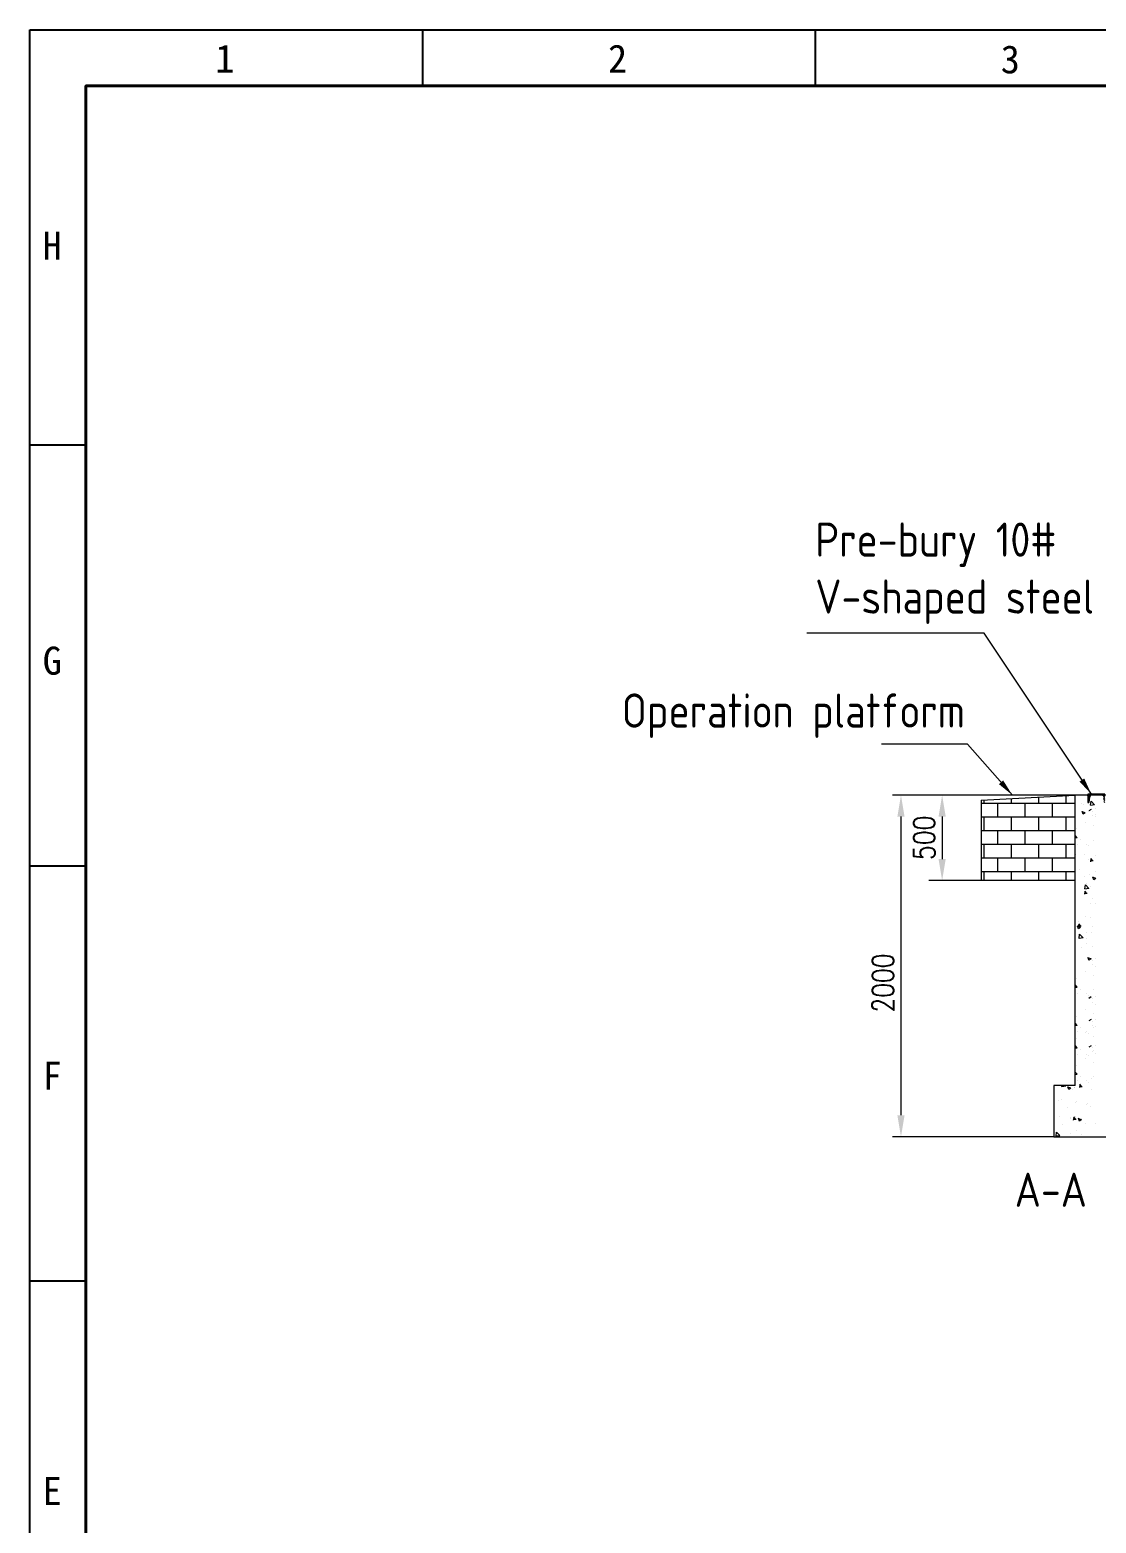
# Model space of a CAD drawing. Header units: millimetres. Extents: x 0 to 87554, y -20854 to 20404.
# Drawn here: x 59971 to 66212, y -10091 to -1349 of the extents above; entities that cross this region are included whole.
import ezdxf

# ---------------------------------------------------------------- set-up
doc = ezdxf.new("R2010")
doc.units = ezdxf.units.MM
doc.layers.get('0').update_dxf_attribs({"lineweight": 15})
doc.layers.get('Defpoints').update_dxf_attribs({"lineweight": 15})
doc.layers.add('FORM', color=7, linetype='Continuous')
doc.styles.add('GB', font='gbenor.shx', dxfattribs={"bigfont": 'gbcbig.shx'})
doc.styles.add('KEHUA', font='STFANGSO.TTF')
doc.styles.get("Standard").update_dxf_attribs({"font": 'isocp.shx', "width": 0.707, "bigfont": 'hztxt.shx'})
doc.styles.add('TH_GBDIM', font='romans.shx', dxfattribs={"width": 0.8, "bigfont": 'gbcbig.shx'})
doc.dimstyles.new('1TH_GBDIM', dxfattribs={"dimscale": 42, "dimtxt": 3, "dimasz": 3, "dimexe": 1.2, "dimexo": 0, "dimgap": 1, "dimtad": 1, "dimdec": 1, "dimlfac": -1.5, "dimdsep": 46, "dimtxsty": 'TH_GBDIM', "dimcen": 2.5, "dimclrd": 130, "dimclre": 130, "dimclrt": 3, "dimadec": 0, "dimazin": 2, "dimtfac": 0.714286, "dimtdec": 1, "dimtmove": 0, "dimatfit": 3, "dimfxl": 1, "dimtolj": 1, "dimtzin": 0, "dimlwd": -1, "dimlwe": -1, "dimarcsym": 0})
doc.dimstyles.new('ZGS', dxfattribs={"dimtxt": 25, "dimasz": 10, "dimexe": 5, "dimexo": 3, "dimgap": 5, "dimtad": 1, "dimtoh": 1, "dimdec": 0, "dimtxsty": 'Standard', "dimcen": 10, "dimclrd": 95, "dimclre": 95, "dimclrt": 95, "dimadec": 0, "dimazin": 0, "dimtfac": 1, "dimtdec": 0, "dimtmove": 0, "dimatfit": 3, "dimfxl": 1, "dimlwd": 13, "dimlwe": 13, "dimarcsym": 0})

# ---------------------------------------------------------------- blocks, each defined once
blk = doc.blocks.new('WET5Y56YRFTWEDFWRW536T4TE4RWEFWE')
at = {"layer": 'FORM', "color": 4}
for p, q in [((152919.4, -36495.1), (152919.4, -36823.5)), ((155217.9, -36495.1), (155217.9, -36823.5)), ((150620.8, -38925), (150949.1, -38925)), ((150620.8, -41387.8), (150949.1, -41387.8)), ((150620.8, -43817.7), (150949.1, -43817.7))]:
    blk.add_line(p, q, dxfattribs=at)
at = {"layer": 'FORM', "color": 6}
blk.add_lwpolyline([(150620.8, -36495.1), (178203.8, -36495.1), (178203.8, -56000.2), (150620.8, -56000.2)], close=True, dxfattribs=at)
at = {"layer": 'FORM', "color": 8, "lineweight": 40}
blk.add_lwpolyline([(150949.1, -55671.9), (177875.4, -55671.9), (177875.4, -36823.5), (150949.1, -36823.5)], close=True, dxfattribs=at)
at = {"layer": 'FORM', "color": 4, "style": 'KEHUA'}
for s, p in [('1', (151706.2, -36745.2)), ('2', (154004.8, -36745.2)), ('3', (156303.4, -36749.5)), ('H', (150695.6, -37839.8)), ('G', (150695.6, -40269.8)), ('F', (150695.6, -42699.7)), ('E', (150695.6, -45129.6))]:
    blk.add_text(s, height=164.2, dxfattribs=at).set_placement(p)
blk = doc.blocks.new('*D247')
at = {"color": 130}
for p, q in [((66088.2, -5828.9), (65260, -5828.9)), ((65310.4, -5954.9), (65310.4, -6202.9)), ((65466.9, -6328.9), (65260, -6328.9))]:
    blk.add_line(p, q, dxfattribs=at)
at = {"color": 130, "lineweight": -3}
for points in [[(65289.4, -5954.9), (65331.4, -5954.9), (65310.4, -5828.9)], [(65289.4, -6202.9), (65331.4, -6202.9), (65310.4, -6328.9)]]:
    blk.add_solid(points, dxfattribs=at)
at = {"layer": 'Defpoints', "color": 0, "lineweight": -3}
for p in [(66088.2, -5828.9), (65310.4, -6328.9), (65466.9, -6328.9)]:
    blk.add_point(p, dxfattribs=at)
at = {"color": 3, "insert": (65205.4, -6078.9), "char_height": 126, "attachment_point": 5, "rotation": 90, "style": 'TH_GBDIM'}
blk.add_mtext('\\A1;500', dxfattribs=at)
blk = doc.blocks.new('*D248')
at = {"color": 130}
for p, q in [((66088.2, -5828.9), (65018.9, -5828.9)), ((65069.3, -5954.9), (65069.3, -7702.9)), ((65963.2, -7828.9), (65018.9, -7828.9))]:
    blk.add_line(p, q, dxfattribs=at)
at = {"color": 130, "lineweight": -3}
for points in [[(65048.3, -5954.9), (65090.3, -5954.9), (65069.3, -5828.9)], [(65048.3, -7702.9), (65090.3, -7702.9), (65069.3, -7828.9)]]:
    blk.add_solid(points, dxfattribs=at)
at = {"layer": 'Defpoints', "color": 0, "lineweight": -3}
for p in [(66088.2, -5828.9), (65069.3, -7828.9), (65963.2, -7828.9)]:
    blk.add_point(p, dxfattribs=at)
at = {"color": 3, "insert": (64964.3, -6928.9), "char_height": 126, "attachment_point": 5, "rotation": 90, "style": 'TH_GBDIM'}
blk.add_mtext('\\A1;2000', dxfattribs=at)

msp = doc.modelspace()

# ---------------------------------------------------------------- hatches: boundary and pattern name
at = {"ltscale": 0.5}
h = msp.add_hatch(dxfattribs=at)
h.set_pattern_fill('AR-B816', color=1, scale=10, style=0)
h.set_pattern_definition([(180, (838597.04, 456124.02), (0, 80), []), (90, (838597.04, 456124.02), (80, 80), [80, -80])])
h.paths.add_polyline_path([(65538.212, -5858.912), (65538.212, -6328.912), (66088.212, -6328.912), (66088.212, -5828.912)])
h = msp.add_hatch()
h.set_pattern_fill('LINE', color=256, scale=2, angle=45, style=0)
h.set_pattern_definition([(45, (19597.4625, -8244.0704), (-4.4901281, 4.4901281), [])])
edge = h.paths.add_edge_path()
edge.add_arc((66237.506, -5845.594), 18.229, 21.1285458, 66.2230487)
edge.add_line((66244.856, -5828.912), (66181.568, -5828.912))
edge.add_arc((66188.917, -5845.594), 18.229, 113.7769513, 158.8714542)
edge.add_line((66171.914, -5839.023), (66168.212, -5871.912))
edge.add_line((66168.212, -5871.912), (66163.212, -5871.912))
edge.add_line((66163.212, -5871.912), (66163.212, -5823.912))
edge.add_line((66163.212, -5823.912), (66263.212, -5823.912))
edge.add_line((66263.212, -5823.912), (66263.212, -5871.912))
edge.add_line((66263.212, -5871.912), (66258.212, -5871.912))
edge.add_line((66258.212, -5871.912), (66254.51, -5839.023))

# ---------------------------------------------------------------- linework, layer by layer
for p, q in [((65538.212, -5858.912), (66088.212, -5828.912)), ((66088.212, -7528.912), (66088.212, -5828.912)), ((66338.212, -5828.912), (66088.212, -5828.912)), ((66162.734, -5833.385), (66162.734, -5833.385)), ((66263.212, -5823.912), (66163.212, -5823.912)), ((66163.212, -5823.912), (66163.212, -5871.912)), ((66171.914, -5839.023), (66168.212, -5871.912)), ((66177, -5836.244), (66177, -5836.244)), ((66244.856, -5828.912), (66181.568, -5828.912)), ((65538.212, -5858.912), (65538.212, -6328.912)), ((66123.444, -5875.362), (66123.444, -5875.362)), ((66147.342, -5932.722), (66129.557, -5925.896)), ((66135.663, -5940.624), (66130.513, -5925.275)), ((66148.187, -5932.326), (66135.552, -5940.848)), ((66138.293, -5882.256), (66138.293, -5882.256)), ((66163.212, -5871.912), (66168.212, -5871.912)), ((66165.823, -5922.94), (66165.823, -5922.94)), ((66181.978, -5912.581), (66169.344, -5921.103)), ((66179.525, -5888.706), (66182.331, -5864.584)), ((66202.16, -5885.997), (66179.571, -5889.5)), ((66202.173, -5885.365), (66182.389, -5864.746)), ((66190.532, -5924.806), (66190.532, -5924.806)), ((66206.08, -5941.045), (66206.08, -5941.045)), ((66207.577, -5909.746), (66207.577, -5909.746)), ((66099.274, -6024.997), (66099.274, -6024.997)), ((66152.248, -5988.958), (66152.248, -5988.958)), ((66192.868, -5945.935), (66192.868, -5945.935)), ((66193.62, -6009.361), (66193.62, -6009.361)), ((66205.804, -5954.839), (66205.804, -5954.839)), ((66101.148, -6079.196), (66088.212, -6065.714)), ((66101.137, -6079.826), (66088.212, -6081.831)), ((66102.507, -6116.806), (66102.507, -6116.806)), ((66120.746, -6089.679), (66120.746, -6089.679)), ((66157.202, -6117.068), (66157.202, -6117.068)), ((66196.709, -6093.916), (66196.709, -6093.916)), ((66091.942, -6176.084), (66091.942, -6176.084)), ((66141.526, -6174.065), (66141.526, -6174.065)), ((66166.093, -6125.178), (66166.093, -6125.178)), ((66179.757, -6218.537), (66182.694, -6202.616)), ((66192.395, -6214.457), (66180.15, -6199.864)), ((66205.112, -6182.436), (66205.112, -6182.436)), ((66112.148, -6261.581), (66112.148, -6261.581)), ((66168.912, -6207.495), (66168.912, -6207.495)), ((66172, -6292.05), (66172, -6292.05)), ((66193.903, -6214.294), (66178.721, -6215.622)), ((66208.346, -6274.246), (66208.346, -6274.246)), ((66088.212, -6328.912), (65231.766, -6328.912)), ((66141.404, -6305.877), (66141.404, -6305.877)), ((66145.85, -6378.174), (66148.656, -6354.052)), ((66168.486, -6375.465), (66145.896, -6378.968)), ((66168.498, -6374.833), (66148.714, -6354.215)), ((66155.704, -6348.367), (66155.704, -6348.367)), ((66175.089, -6376.605), (66175.089, -6376.605)), ((66178.967, -6361.762), (66178.967, -6361.762)), ((66209.143, -6316.911), (66191.359, -6310.084)), ((66197.465, -6324.812), (66192.315, -6309.463)), ((66209.989, -6316.514), (66197.354, -6325.036)), ((66158.66, -6405.351), (66143.478, -6406.679)), ((66144.516, -6409.594), (66147.452, -6393.673)), ((66157.152, -6405.514), (66144.907, -6390.92)), ((66178.177, -6461.16), (66178.177, -6461.16)), ((66191.937, -6434.988), (66191.937, -6434.988)), ((66206.828, -6462.682), (66206.828, -6462.682)), ((66088.607, -6532.632), (66088.607, -6532.632)), ((66152.193, -6541.004), (66152.193, -6541.004)), ((66181.266, -6545.715), (66181.266, -6545.715)), ((66119.33, -6603.365), (66101.545, -6596.538)), ((66107.653, -6611.265), (66102.503, -6595.916)), ((66105.809, -6570.51), (66105.809, -6570.51)), ((66120.176, -6602.967), (66107.542, -6611.489)), ((66123.417, -6596.407), (66108.235, -6597.736)), ((66109.274, -6600.651), (66112.211, -6584.729)), ((66121.908, -6596.57), (66109.663, -6581.977)), ((66155.426, -6632.813), (66155.426, -6632.813)), ((66184.355, -6630.27), (66184.355, -6630.27)), ((66187.844, -6598.899), (66187.844, -6598.899)), ((66112.175, -6667.642), (66114.981, -6643.52)), ((66134.811, -6664.933), (66112.222, -6668.436)), ((66134.823, -6664.302), (66115.039, -6643.683)), ((66126.048, -6720.329), (66126.048, -6720.329)), ((66156.342, -6699.62), (66156.342, -6699.62)), ((66156.453, -6670.005), (66156.453, -6670.005)), ((66187.443, -6714.825), (66187.443, -6714.825)), ((66181.132, -6787.553), (66163.347, -6780.726)), ((66169.455, -6795.453), (66164.305, -6780.104)), ((66181.978, -6787.155), (66169.344, -6795.677)), ((66190.532, -6799.38), (66190.532, -6799.38)), ((66207.577, -6784.32), (66207.577, -6784.32)), ((66099.274, -6899.571), (66099.274, -6899.571)), ((66152.248, -6863.532), (66152.248, -6863.532)), ((66192.868, -6820.51), (66192.868, -6820.51)), ((66193.62, -6883.935), (66193.62, -6883.935)), ((66205.804, -6829.414), (66205.804, -6829.414)), ((66101.148, -6953.77), (66088.212, -6940.288)), ((66101.137, -6954.401), (66088.212, -6956.405)), ((66102.507, -6991.38), (66102.507, -6991.38)), ((66120.746, -6964.253), (66120.746, -6964.253)), ((66157.202, -6991.642), (66157.202, -6991.642)), ((66196.709, -6968.491), (66196.709, -6968.491)), ((66166.093, -6999.752), (66166.093, -6999.752)), ((66181.978, -7010.103), (66169.344, -7018.625)), ((66190.532, -7022.329), (66190.532, -7022.329)), ((66192.868, -7043.458), (66192.868, -7043.458)), ((66205.804, -7052.362), (66205.804, -7052.362)), ((66207.577, -7007.268), (66207.577, -7007.268)), ((66101.148, -7176.719), (66088.212, -7163.236)), ((66099.274, -7122.519), (66099.274, -7122.519)), ((66152.248, -7086.48), (66152.248, -7086.48)), ((66181.978, -7142.402), (66169.344, -7150.924)), ((66190.532, -7154.628), (66190.532, -7154.628)), ((66193.62, -7106.884), (66193.62, -7106.884)), ((66207.577, -7139.567), (66207.577, -7139.567)), ((66101.137, -7177.349), (66088.212, -7179.353)), ((66099.274, -7254.818), (66099.274, -7254.818)), ((66102.507, -7214.329), (66102.507, -7214.329)), ((66120.746, -7187.201), (66120.746, -7187.201)), ((66152.248, -7218.779), (66152.248, -7218.779)), ((66157.202, -7214.59), (66157.202, -7214.59)), ((66166.093, -7222.7), (66166.093, -7222.7)), ((66192.868, -7175.757), (66192.868, -7175.757)), ((66193.62, -7239.183), (66193.62, -7239.183)), ((66196.709, -7191.439), (66196.709, -7191.439)), ((66205.804, -7184.661), (66205.804, -7184.661)), ((66101.148, -7309.017), (66088.212, -7295.535)), ((66101.137, -7309.648), (66088.212, -7311.652)), ((66120.746, -7319.5), (66120.746, -7319.5)), ((66181.978, -7296.751), (66169.344, -7305.273)), ((66190.532, -7308.976), (66190.532, -7308.976)), ((66192.868, -7330.105), (66192.868, -7330.105)), ((66196.709, -7323.738), (66196.709, -7323.738)), ((66205.804, -7339.009), (66205.804, -7339.009)), ((66207.577, -7293.916), (66207.577, -7293.916)), ((66099.274, -7409.167), (66099.274, -7409.167)), ((66102.507, -7346.628), (66102.507, -7346.628)), ((66152.248, -7373.128), (66152.248, -7373.128)), ((66157.202, -7346.889), (66157.202, -7346.889)), ((66166.093, -7354.999), (66166.093, -7354.999)), ((66193.62, -7393.531), (66193.62, -7393.531)), ((66101.148, -7463.366), (66088.212, -7449.884)), ((66101.137, -7463.996), (66088.212, -7466.001)), ((66102.507, -7500.976), (66102.507, -7500.976)), ((66120.746, -7473.849), (66120.746, -7473.849)), ((66157.202, -7501.238), (66157.202, -7501.238)), ((66166.093, -7509.348), (66166.093, -7509.348)), ((66185.146, -7487.79), (66185.146, -7487.79)), ((66196.709, -7478.086), (66196.709, -7478.086)), ((66011.151, -7536.046), (66011.981, -7528.912)), ((66033.788, -7533.336), (66011.198, -7536.84)), ((66033.798, -7532.707), (66030.156, -7528.912)), ((66063.307, -7544.65), (66045.522, -7537.823)), ((66051.633, -7552.547), (66046.483, -7537.198)), ((66064.156, -7544.249), (66051.521, -7552.771)), ((66071.432, -7553.721), (66071.432, -7553.721)), ((66086.405, -7541.332), (66086.405, -7541.332)), ((66087.029, -7537.644), (66087.029, -7537.644)), ((66129.387, -7535.752), (66114.205, -7537.08)), ((66115.251, -7539.995), (66118.188, -7524.074)), ((66127.876, -7535.916), (66115.631, -7521.322)), ((66183.227, -7550.309), (66183.227, -7550.309)), ((65963.427, -7629.041), (65963.427, -7629.041)), ((65993.435, -7616.706), (65993.435, -7616.706)), ((66010.57, -7609.491), (66010.57, -7609.491)), ((66045.462, -7657.43), (66045.462, -7657.43)), ((66089.493, -7625.887), (66089.493, -7625.887)), ((66099.017, -7623.312), (66099.017, -7623.312)), ((66153.849, -7637.825), (66153.849, -7637.825)), ((66158.699, -7634.918), (66158.699, -7634.918)), ((66181.053, -7651.702), (66181.053, -7651.702)), ((65965.258, -7777.113), (65965.258, -7777.113)), ((65996.668, -7708.515), (65996.668, -7708.515)), ((66013.96, -7758.152), (66013.96, -7758.152)), ((66060.254, -7716.887), (66060.254, -7716.887)), ((66061.694, -7723.806), (66061.694, -7723.806)), ((66094.144, -7726.808), (66078.962, -7728.137)), ((66080.01, -7731.052), (66082.947, -7715.131)), ((66092.632, -7726.972), (66080.387, -7712.379)), ((66092.582, -7710.442), (66092.582, -7710.442)), ((66125.108, -7728.838), (66107.324, -7722.011)), ((66113.435, -7736.735), (66108.285, -7721.386)), ((66125.958, -7728.437), (66113.323, -7736.959)), ((66149.551, -7752.423), (66149.551, -7752.423)), ((66209.823, -7749.233), (66209.823, -7749.233)), ((65967.783, -7828.912), (65963.212, -7827.157)), ((65967.29, -7796.031), (65967.29, -7796.031)), ((65977.476, -7825.513), (65980.282, -7801.391)), ((66000.114, -7822.804), (65977.524, -7826.308)), ((66000.123, -7822.176), (65980.34, -7801.557)), ((66063.488, -7808.696), (66063.488, -7808.696)), ((66095.671, -7794.997), (66095.671, -7794.997)), ((66127.074, -7817.067), (66127.074, -7817.067))]:
    msp.add_line(p, q)
msp.add_lwpolyline([(66088.212, -7528.912), (65963.212, -7528.912), (65963.212, -7828.912), (66463.212, -7828.912), (66463.212, -7528.912), (66338.212, -7528.912)])
msp.add_arc((66188.917, -5845.594), 18.229, 113.7769513, 158.8714542)

# ---------------------------------------------------------------- block references
at = {"lineweight": -3}
msp.add_blockref('WET5Y56YRFTWEDFWRW536T4TE4RWEFWE', (-90649.85, 35145.742), dxfattribs=at)

# ---------------------------------------------------------------- texts
at = {"color": 34, "lineweight": 15, "insert": (64567.763, -4827.102), "char_height": 200, "width": 2067.61854, "attachment_point": 7, "style": 'GB'}
msp.add_mtext('Pre-bury 10# V-shaped steel', dxfattribs=at)
at = {"color": 34, "lineweight": 15, "insert": (65444.535, -5494.445), "char_height": 200, "attachment_point": 9, "style": 'GB'}
msp.add_mtext('Operation platform', dxfattribs=at)
at = {"color": 2, "insert": (65735.159, -8239.262), "char_height": 200, "attachment_point": 7, "style": 'GB'}
msp.add_mtext('A-A', dxfattribs=at)

# ---------------------------------------------------------------- dimensions: what is measured, and where the dimension line sits
for base, p2, picture, middle in [((65069.277, -7828.912), (65963.212, -7828.912), '*D248', (65069.277, -6928.912)), ((65310.424, -6328.912), (65466.87, -6328.912), '*D247', (65310.424, -6078.912))]:
    dim = msp.add_linear_dim(base=base, p1=(66088.212, -5828.912), p2=p2, angle=90, dimstyle='1TH_GBDIM', override={"dimarcsym": 1})
    dim.commit()
    dim.dimension.update_dxf_attribs({"geometry": picture, "text_midpoint": middle, "dimtype": 160})

# ---------------------------------------------------------------- leaders
at = {"color": 4, "lineweight": 13}
for points in [[(66183.829, -5823.912), (65555.339, -4880.226), (64517.985, -4880.226)], [(65721.348, -5828.912), (65457.864, -5530.219), (64956.166, -5530.219)]]:
    msp.add_leader(points, dimstyle='ZGS', override={"dimasz": 100, "dimgap": 5, "dimtad": 0, "dimfxl": 30}, dxfattribs=at)

doc.saveas('drawing.dxf')
